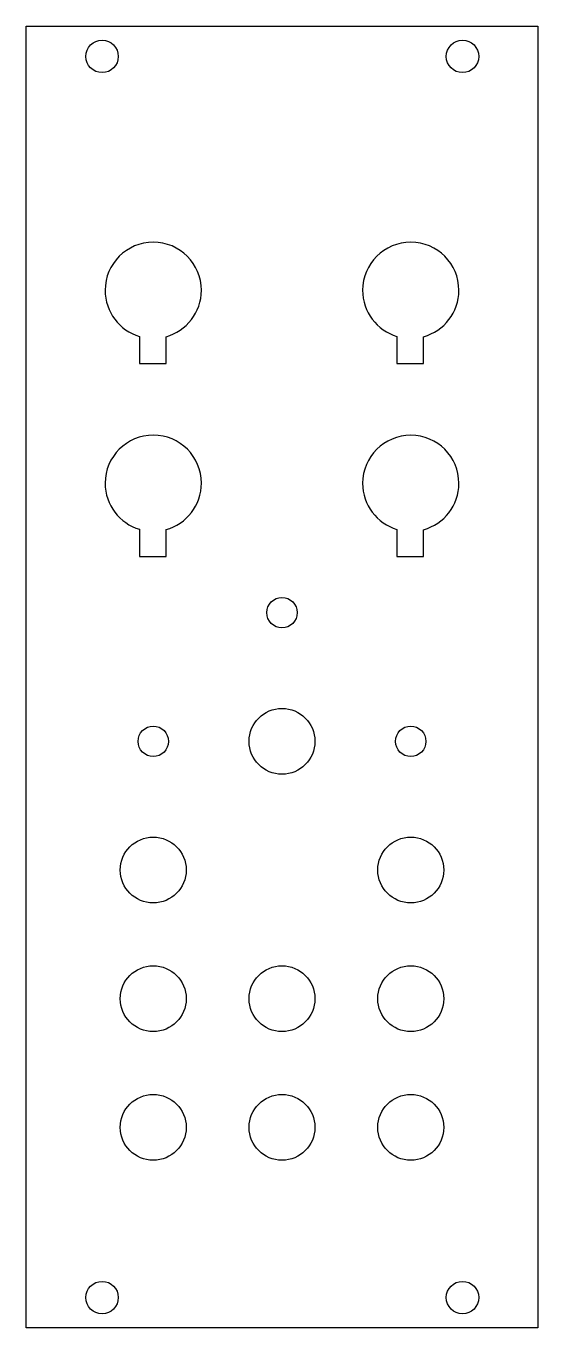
# Model space of a CAD drawing. Extents: x 0 to 51, y 143 to 272.
import ezdxf

# ---------------------------------------------------------------- set-up
doc = ezdxf.new("R2010")
doc.units = 0
doc.layers.add('Cut', color=7, linetype='CONTINUOUS')

msp = doc.modelspace()

# ---------------------------------------------------------------- linework, layer by layer
at = {"layer": 'Cut', "color": 7}
for points in [[(0.049988, 271.77514), (50.549991, 271.77514), (50.549991, 143.275137), (0.049988, 143.275137), (0.049988, 271.77514)], [(9.149989, 268.775143), (9.149989, 268.775143)], [(44.709991, 268.775143), (44.709991, 268.775143)], [(12.603217, 250.438079), (12.603217, 250.438079)], [(38.007076, 250.438079), (38.007076, 250.438079)], [(11.226149, 241.142867), (11.226149, 238.463167), (13.868631, 238.463167), (13.868631, 241.114955)], [(36.630006, 241.142867), (36.630006, 238.463167), (39.272489, 238.463167), (39.272489, 241.114955)], [(12.607074, 231.396266), (12.607074, 231.396266)], [(38.007076, 231.388079), (38.007076, 231.388079)], [(11.230006, 222.101054), (11.230006, 219.421354), (13.872488, 219.421354), (13.872488, 222.073143)], [(36.630006, 222.092867), (36.630006, 219.413167), (39.272489, 219.413167), (39.272489, 222.064955)], [(26.799989, 213.875139), (26.799989, 213.875139)], [(14.099989, 201.175143), (14.099989, 201.175143)], [(28.549889, 201.175143), (28.549889, 201.175143)], [(39.499991, 201.175143), (39.499991, 201.175143)], [(15.849889, 188.475137), (15.849889, 188.475137)], [(41.249891, 188.475137), (41.249891, 188.475137)], [(15.849889, 175.77514), (15.849889, 175.77514)], [(28.549889, 175.77514), (28.549889, 175.77514)], [(41.249891, 175.77514), (41.249891, 175.77514)], [(15.849889, 163.075139), (15.849889, 163.075139)], [(28.549889, 163.075139), (28.549889, 163.075139)], [(41.249891, 163.075139), (41.249891, 163.075139)], [(9.149989, 146.275139), (9.149989, 146.275139)], [(44.709991, 146.275139), (44.709991, 146.275139)]]:
    msp.add_lwpolyline(points, dxfattribs=at)
for points in [[(5.949989, 268.775143), (5.949989, 269.658798), (6.666333, 270.375143), (7.549989, 270.375143)], [(7.549989, 270.375143), (8.433644, 270.375143), (9.149989, 269.658798), (9.149989, 268.775143)], [(41.509991, 268.775143), (41.509991, 269.658798), (42.226336, 270.375143), (43.109991, 270.375143)], [(43.109991, 270.375143), (43.993647, 270.375143), (44.709991, 269.658798), (44.709991, 268.775143)], [(7.549989, 267.175143), (6.666333, 267.175143), (5.949989, 267.891487), (5.949989, 268.775143)], [(9.149989, 268.775143), (9.149989, 267.891487), (8.433644, 267.175143), (7.549989, 267.175143)], [(43.109991, 267.175143), (42.226336, 267.175143), (41.509991, 267.891487), (41.509991, 268.775143)], [(44.709991, 268.775143), (44.709991, 267.891487), (43.993647, 267.175143), (43.109991, 267.175143)], [(12.603217, 250.438079), (9.981245, 250.438079), (7.84861, 248.314749), (7.84861, 245.692775)], [(17.348519, 245.692775), (17.348519, 248.314749), (15.225189, 250.438079), (12.603217, 250.438079)], [(38.007076, 250.438079), (35.385104, 250.438079), (33.252469, 248.314749), (33.252469, 245.692775)], [(42.752377, 245.692775), (42.752377, 248.314749), (40.62905, 250.438079), (38.007076, 250.438079)], [(7.84861, 245.692775), (7.84861, 243.549032), (9.274778, 241.732497), (11.226149, 241.142867)], [(13.868631, 241.114955), (15.872074, 241.671548), (17.348519, 243.512007), (17.348519, 245.692775)], [(33.252469, 245.692775), (33.252469, 243.549032), (34.678637, 241.732497), (36.630006, 241.142867)], [(39.272489, 241.114955), (41.275934, 241.671548), (42.752377, 243.512007), (42.752377, 245.692775)], [(12.607074, 231.396266), (9.985104, 231.396266), (7.852468, 229.272936), (7.852468, 226.650962)], [(17.352377, 226.650962), (17.352377, 229.272936), (15.229048, 231.396266), (12.607074, 231.396266)], [(38.007076, 231.388079), (35.385104, 231.388079), (33.252469, 229.264749), (33.252469, 226.642775)], [(42.752377, 226.642775), (42.752377, 229.264749), (40.62905, 231.388079), (38.007076, 231.388079)], [(7.852468, 226.650962), (7.852468, 224.507219), (9.278637, 222.690684), (11.230006, 222.101054)], [(13.872488, 222.073143), (15.875933, 222.629736), (17.352377, 224.470194), (17.352377, 226.650962)], [(33.252469, 226.642775), (33.252469, 224.499032), (34.678637, 222.682497), (36.630006, 222.092867)], [(39.272489, 222.064955), (41.275934, 222.621548), (42.752377, 224.462007), (42.752377, 226.642775)], [(23.799989, 213.875139), (23.799989, 214.703567), (24.471562, 215.375139), (25.299989, 215.375139)], [(25.299989, 215.375139), (26.128416, 215.375139), (26.799989, 214.703567), (26.799989, 213.875139)], [(25.299989, 212.375139), (24.471562, 212.375139), (23.799989, 213.046712), (23.799989, 213.875139)], [(26.799989, 213.875139), (26.799989, 213.046712), (26.128416, 212.375139), (25.299989, 212.375139)], [(22.050089, 201.175143), (22.050089, 202.970013), (23.505119, 204.425043), (25.299989, 204.425043)], [(25.299989, 204.425043), (27.094859, 204.425043), (28.549889, 202.970013), (28.549889, 201.175143)], [(11.099989, 201.175143), (11.099989, 202.00357), (11.771562, 202.675143), (12.599989, 202.675143)], [(12.599989, 202.675143), (13.428416, 202.675143), (14.099989, 202.00357), (14.099989, 201.175143)], [(36.49999, 201.175143), (36.49999, 202.00357), (37.171564, 202.675143), (37.999991, 202.675143)], [(37.999991, 202.675143), (38.828418, 202.675143), (39.499991, 202.00357), (39.499991, 201.175143)], [(12.599989, 199.675143), (11.771562, 199.675143), (11.099989, 200.346715), (11.099989, 201.175143)], [(14.099989, 201.175143), (14.099989, 200.346715), (13.428416, 199.675143), (12.599989, 199.675143)], [(25.299989, 197.925243), (23.505119, 197.925243), (22.050089, 199.380272), (22.050089, 201.175143)], [(28.549889, 201.175143), (28.549889, 199.380272), (27.094859, 197.925243), (25.299989, 197.925243)], [(37.999991, 199.675143), (37.171564, 199.675143), (36.49999, 200.346715), (36.49999, 201.175143)], [(39.499991, 201.175143), (39.499991, 200.346715), (38.828418, 199.675143), (37.999991, 199.675143)], [(9.350089, 188.475137), (9.350089, 190.270007), (10.805119, 191.725037), (12.599989, 191.725037)], [(12.599989, 191.725037), (14.394859, 191.725037), (15.849889, 190.270007), (15.849889, 188.475137)], [(34.750091, 188.475137), (34.750091, 190.270007), (36.205121, 191.725037), (37.999991, 191.725037)], [(37.999991, 191.725037), (39.794861, 191.725037), (41.249891, 190.270007), (41.249891, 188.475137)], [(12.599989, 185.225237), (10.805119, 185.225237), (9.350089, 186.680267), (9.350089, 188.475137)], [(15.849889, 188.475137), (15.849889, 186.680267), (14.394859, 185.225237), (12.599989, 185.225237)], [(37.999991, 185.225237), (36.205121, 185.225237), (34.750091, 186.680267), (34.750091, 188.475137)], [(41.249891, 188.475137), (41.249891, 186.680267), (39.794861, 185.225237), (37.999991, 185.225237)], [(9.350089, 175.77514), (9.350089, 177.57001), (10.805119, 179.02504), (12.599989, 179.02504)], [(12.599989, 179.02504), (14.394859, 179.02504), (15.849889, 177.57001), (15.849889, 175.77514)], [(22.050089, 175.77514), (22.050089, 177.57001), (23.505119, 179.02504), (25.299989, 179.02504)], [(25.299989, 179.02504), (27.094859, 179.02504), (28.549889, 177.57001), (28.549889, 175.77514)], [(34.750091, 175.77514), (34.750091, 177.57001), (36.205121, 179.02504), (37.999991, 179.02504)], [(37.999991, 179.02504), (39.794861, 179.02504), (41.249891, 177.57001), (41.249891, 175.77514)], [(12.599989, 172.52524), (10.805119, 172.52524), (9.350089, 173.98027), (9.350089, 175.77514)], [(15.849889, 175.77514), (15.849889, 173.98027), (14.394859, 172.52524), (12.599989, 172.52524)], [(25.299989, 172.52524), (23.505119, 172.52524), (22.050089, 173.98027), (22.050089, 175.77514)], [(28.549889, 175.77514), (28.549889, 173.98027), (27.094859, 172.52524), (25.299989, 172.52524)], [(37.999991, 172.52524), (36.205121, 172.52524), (34.750091, 173.98027), (34.750091, 175.77514)], [(41.249891, 175.77514), (41.249891, 173.98027), (39.794861, 172.52524), (37.999991, 172.52524)], [(9.350089, 163.075139), (9.350089, 164.870016), (10.805119, 166.32504), (12.599989, 166.32504)], [(12.599989, 166.32504), (14.394859, 166.32504), (15.849889, 164.870016), (15.849889, 163.075139)], [(22.050089, 163.075139), (22.050089, 164.870016), (23.505119, 166.32504), (25.299989, 166.32504)], [(25.299989, 166.32504), (27.094859, 166.32504), (28.549889, 164.870016), (28.549889, 163.075139)], [(34.750091, 163.075139), (34.750091, 164.870016), (36.205121, 166.32504), (37.999991, 166.32504)], [(37.999991, 166.32504), (39.794861, 166.32504), (41.249891, 164.870016), (41.249891, 163.075139)], [(12.599989, 159.825239), (10.805119, 159.825239), (9.350089, 161.280274), (9.350089, 163.075139)], [(15.849889, 163.075139), (15.849889, 161.280274), (14.394859, 159.825239), (12.599989, 159.825239)], [(25.299989, 159.825239), (23.505119, 159.825239), (22.050089, 161.280274), (22.050089, 163.075139)], [(28.549889, 163.075139), (28.549889, 161.280274), (27.094859, 159.825239), (25.299989, 159.825239)], [(37.999991, 159.825239), (36.205121, 159.825239), (34.750091, 161.280274), (34.750091, 163.075139)], [(41.249891, 163.075139), (41.249891, 161.280274), (39.794861, 159.825239), (37.999991, 159.825239)], [(5.949989, 146.275139), (5.949989, 147.158799), (6.666333, 147.875139), (7.549989, 147.875139)], [(7.549989, 147.875139), (8.433644, 147.875139), (9.149989, 147.158799), (9.149989, 146.275139)], [(41.509991, 146.275139), (41.509991, 147.158799), (42.226336, 147.875139), (43.109991, 147.875139)], [(43.109991, 147.875139), (43.993647, 147.875139), (44.709991, 147.158799), (44.709991, 146.275139)], [(7.549989, 144.675139), (6.666333, 144.675139), (5.949989, 145.391479), (5.949989, 146.275139)], [(9.149989, 146.275139), (9.149989, 145.391479), (8.433644, 144.675139), (7.549989, 144.675139)], [(43.109991, 144.675139), (42.226336, 144.675139), (41.509991, 145.391479), (41.509991, 146.275139)], [(44.709991, 146.275139), (44.709991, 145.391479), (43.993647, 144.675139), (43.109991, 144.675139)]]:
    msp.add_open_spline(points, degree=3, dxfattribs=at)

doc.saveas('drawing.dxf')
